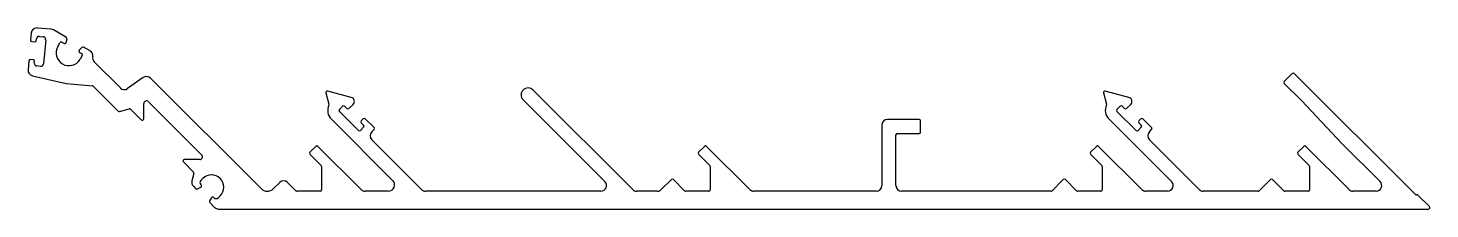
# Model space of a CAD drawing. Header units: inches. Extents: x -138 to 111, y 5 to 37.
import ezdxf

# ---------------------------------------------------------------- set-up
doc = ezdxf.new("R2010")
doc.units = ezdxf.units.IN
doc.header["$MEASUREMENT"] = 0
doc.layers.add('CLIP', color=7, linetype='Continuous')

msp = doc.modelspace()

# ---------------------------------------------------------------- linework, layer by layer
at = {"layer": 'CLIP', "color": 7, "linetype": 'Continuous'}
for p, q in [((-137.73, 35.84), (-137.84, 34.59)), ((-134.21, 36.53), (-136.64, 36.74)), ((-136.27, 35.26), (-135.62, 35.2)), ((-131.5, 35.08), (-133.79, 36.4)), ((-137.61, 34.32), (-137.11, 34.28)), ((-136.84, 34.5), (-136.81, 34.8)), ((-135.17, 34.66), (-135.54, 30.37)), ((-133.02, 33.47), (-132.64, 34.13)), ((-132.3, 34.22), (-131.91, 34)), ((-131.54, 34.16), (-131.38, 34.8)), ((-128.73, 33.27), (-129.21, 32.81)), ((-129.16, 32.41), (-128.77, 32.19)), ((-127.29, 32.65), (-128.43, 33.31)), ((-138.16, 30.9), (-138.3, 29.31)), ((-137.39, 31.09), (-137.89, 31.13)), ((-137.19, 30.52), (-137.16, 30.82)), ((-136.09, 29.92), (-136.73, 29.98)), ((-128.68, 31.84), (-129.06, 31.18)), ((-121.91, 26.07), (-126.54, 30.7)), ((-137.53, 28.25), (-131.54, 26.86)), ((-117.85, 27.91), (-120.63, 25.96)), ((-96.92, 8.16), (-116.57, 27.8)), ((86.2, 28.63), (84.79, 27.21)), ((108.09, 7.09), (86.55, 28.63)), ((-131.5, 26.86), (-126.88, 26.45)), ((-126.73, 26.38), (-122.3, 21.95)), ((-85.39, 25.21), (-84.86, 23.21)), ((-80.91, 24.4), (-85.09, 25.52)), ((-30.9, 7.99), (-48.62, 25.7)), ((52.71, 25.21), (53.24, 23.21)), ((57.19, 24.4), (53.01, 25.52)), ((84.79, 26.86), (87.82, 23.82)), ((-117.76, 20.57), (-117.76, 23.28)), ((-116.91, 23.63), (-107.47, 14.19)), ((-83.01, 22.26), (-82.45, 22.83)), ((-82.09, 22.83), (-81.67, 22.4)), ((-81.32, 22.4), (-80.57, 23.14)), ((-50.39, 23.94), (-35.85, 9.4)), ((55.08, 22.26), (55.65, 22.83)), ((56, 22.83), (56.43, 22.4)), ((56.78, 22.4), (57.52, 23.14)), ((87.83, 23.82), (95.06, 16.14)), ((-122.06, 21.89), (-120.33, 22.35)), ((-120.08, 22.28), (-118.19, 20.39)), ((-84.43, 20.49), (-73.55, 9.61)), ((-79.62, 18.51), (-83.01, 21.91)), ((-78.77, 20.56), (-79.12, 20.21)), ((-76.86, 19.01), (-78.42, 20.56)), ((19.93, 20.47), (14.33, 20.47)), ((20.18, 18.22), (20.18, 20.22)), ((53.67, 20.49), (64.76, 9.4)), ((58.48, 18.51), (55.08, 21.91)), ((59.33, 20.56), (58.97, 20.21)), ((61.24, 19.01), (59.68, 20.56)), ((-78.7, 19.08), (-79.27, 18.51)), ((-79.12, 19.86), (-78.7, 19.43)), ((-77.26, 18.26), (-76.86, 18.65)), ((13.33, 19.47), (13.33, 8.7)), ((15.83, 8.7), (15.83, 17.72)), ((16.08, 17.97), (19.93, 17.97)), ((59.4, 19.08), (58.83, 18.51)), ((58.97, 19.86), (59.4, 19.43)), ((60.84, 18.26), (61.24, 18.65)), ((-87.18, 15.67), (-88.24, 14.62)), ((-79.14, 7.99), (-86.82, 15.67)), ((-68.4, 7.99), (-77.26, 16.84)), ((-18.16, 15.67), (-19.21, 14.62)), ((-10.12, 7.99), (-17.8, 15.67)), ((51.45, 15.67), (50.4, 14.62)), ((59.5, 7.99), (51.81, 15.67)), ((69.69, 7.99), (60.84, 16.84)), ((88.25, 15.68), (87.19, 14.62)), ((96.29, 7.99), (88.6, 15.68)), ((95.06, 16.14), (101.8, 9.4)), ((-110.71, 12.91), (-108.9, 11.1)), ((-107.82, 13.34), (-110.54, 13.34)), ((-88.24, 14.26), (-86.24, 12.26)), ((-19.21, 14.26), (-17.22, 12.26)), ((50.4, 14.26), (52.4, 12.26)), ((87.19, 14.26), (89.19, 12.26)), ((-108.83, 10.86), (-109.19, 9.55)), ((-107.63, 9.6), (-107.26, 9.96)), ((-86.16, 12.08), (-86.16, 7.95)), ((-17.14, 12.08), (-17.14, 7.95)), ((52.47, 12.08), (52.47, 7.95)), ((89.26, 12.08), (89.26, 7.95)), ((-108.93, 8.58), (-108.48, 8.14)), ((-108.19, 8.1), (-107.61, 8.42)), ((-107.55, 8.82), (-107.63, 8.89)), ((-93.61, 9.24), (-94.7, 8.16)), ((-90.73, 7.77), (-92.2, 9.24)), ((-86.42, 7.7), (-90.55, 7.7)), ((-74.34, 7.7), (-78.43, 7.7)), ((-36.56, 7.7), (-67.7, 7.7)), ((-26.55, 7.7), (-30.2, 7.7)), ((-24.06, 9.77), (-25.84, 7.99)), ((-21.71, 7.77), (-23.7, 9.77)), ((-17.4, 7.7), (-21.53, 7.7)), ((12.33, 7.7), (-9.41, 7.7)), ((43.37, 7.7), (16.83, 7.7)), ((45.55, 9.77), (43.55, 7.77)), ((47.91, 7.77), (45.91, 9.77)), ((52.22, 7.7), (48.09, 7.7)), ((64.05, 7.7), (60.21, 7.7)), ((80.16, 7.7), (70.4, 7.7)), ((82.34, 9.77), (80.34, 7.77)), ((84.7, 7.77), (82.7, 9.77)), ((89.01, 7.7), (84.88, 7.7)), ((101.09, 7.7), (96.99, 7.7)), ((-105.73, 6.54), (-106.05, 5.96)), ((-106.01, 5.66), (-105.16, 4.81)), ((-105.25, 6.52), (-105.33, 6.6)), ((-104.18, 6.88), (-104.54, 6.52)), ((108.42, 7.02), (108.27, 7.02)), ((110.59, 4.95), (108.59, 6.94)), ((-104.45, 4.52), (110.41, 4.52))]:
    msp.add_line(p, q, dxfattribs=at)
for centre, radius, start, end in [((-136.73, 35.75), 1, 85, 175), ((-136.32, 34.76), 0.5, 85, 175), ((-135.67, 34.7), 0.5, 355, 85), ((-134.29, 35.54), 1, 60, 85), ((-131.63, 34.86), 0.254, 346.1443, 60), ((-137.59, 34.57), 0.25, 175, 265), ((-137.09, 34.53), 0.25, 265, 355), ((-131.04, 32.32), 2.28, 150, 240), ((-132.42, 34), 0.25, 60, 150), ((-131.78, 34.22), 0.254, 240, 330), ((-131.78, 34.22), 0.254, 330, 346.1443), ((-129.03, 32.63), 0.254, 150, 240), ((-129.03, 32.63), 0.254, 133.8557, 150), ((-128.56, 33.09), 0.25, 60, 133.8557), ((-127.79, 31.78), 1, 349.1089, 60), ((-137.91, 30.88), 0.25, 85, 175), ((-137.41, 30.84), 0.25, 355, 85), ((-136.69, 30.48), 0.5, 175, 265), ((-136.04, 30.42), 0.5, 265, 355), ((-131.04, 32.32), 2.28, 240, 330), ((-128.9, 31.97), 0.25, 330, 60), ((-125.83, 31.41), 1, 169.1089, 225), ((-137.3, 29.23), 1, 175, 256.9475), ((-117.28, 27.09), 1, 45, 125), ((86.38, 28.45), 0.25, 45, 135), ((-131.48, 27.11), 0.254, 256.9475, 265), ((-126.9, 26.21), 0.25, 45, 85), ((-121.21, 26.78), 1, 225, 305), ((-85.15, 25.28), 0.25, 75, 195), ((-49.5, 24.82), 1.25, 45, 225), ((52.95, 25.28), 0.25, 75, 195), ((84.96, 27.04), 0.25, 135, 225), ((-117.26, 23.28), 0.5, 45, 180), ((-82.84, 22.08), 2.25, 154.7779, 225), ((-85.1, 23.15), 0.25, 334.7779, 15), ((-82.27, 22.65), 0.25, 45, 135), ((-81.1, 23.67), 0.75, 315, 75), ((55.26, 22.08), 2.25, 154.7779, 225), ((53, 23.15), 0.25, 334.7779, 15), ((55.83, 22.65), 0.25, 45, 135), ((56.99, 23.67), 0.75, 315, 75), ((87.64, 23.65), 0.254, 43.2818, 45), ((-122.12, 22.13), 0.25, 225, 285), ((-120.26, 22.11), 0.254, 45, 105), ((-118.01, 20.57), 0.25, 225, 360), ((-82.84, 22.08), 0.25, 135, 225), ((-81.49, 22.58), 0.25, 225, 315), ((-78.95, 20.03), 0.25, 135, 225), ((-78.59, 20.39), 0.25, 45, 135), ((14.33, 19.47), 1, 90, 180), ((19.93, 20.22), 0.25, 360, 90), ((55.26, 22.08), 0.25, 135, 225), ((56.6, 22.58), 0.25, 225, 315), ((59.15, 20.03), 0.25, 135, 225), ((59.5, 20.39), 0.25, 45, 135), ((-79.44, 18.69), 0.25, 225, 315), ((-78.88, 19.25), 0.25, 315, 45), ((-76.55, 17.55), 1, 135, 225), ((-77.04, 18.83), 0.25, 315, 45), ((16.08, 17.72), 0.25, 90, 180), ((19.93, 18.22), 0.25, 270, 0), ((58.66, 18.69), 0.25, 225, 315), ((59.22, 19.25), 0.25, 315, 45), ((61.55, 17.55), 1, 135, 225), ((61.06, 18.83), 0.25, 315, 45), ((-87, 15.49), 0.254, 45, 135), ((-17.98, 15.49), 0.254, 45, 135), ((51.63, 15.49), 0.254, 45, 135), ((88.42, 15.5), 0.25, 45, 135), ((95.24, 16.31), 0.254, 223.2818, 225), ((-110.54, 13.09), 0.25, 90, 225), ((-107.82, 13.84), 0.5, 270, 45), ((-88.06, 14.44), 0.254, 135, 225), ((-19.04, 14.44), 0.254, 135, 225), ((50.58, 14.44), 0.254, 135, 225), ((87.36, 14.44), 0.25, 135, 225), ((-109.08, 10.92), 0.25, 345, 45), ((-105.72, 8.42), 2.18, 315, 135), ((-86.42, 12.08), 0.254, 0, 45), ((-17.4, 12.08), 0.254, 0, 45), ((52.22, 12.08), 0.254, 0, 45), ((89.01, 12.08), 0.25, 0, 45), ((-108.22, 9.29), 1, 165, 225), ((-108.31, 8.32), 0.25, 225, 298.8557), ((-107.27, 9.25), 0.5, 135, 225), ((-107.73, 8.64), 0.254, 298.8557, 45), ((-95.81, 9.27), 1.57, 225, 315), ((-92.91, 8.53), 1, 45, 135), ((-90.55, 7.95), 0.254, 225, 270), ((-86.42, 7.95), 0.254, 270, 0), ((-78.43, 8.7), 1, 225, 270), ((-74.34, 8.82), 1.12, 270, 45), ((-67.7, 8.7), 1, 225, 270), ((-36.56, 8.7), 1, 270, 45), ((-30.2, 8.7), 1, 225, 270), ((-26.55, 8.7), 1, 270, 315), ((-23.88, 9.59), 0.254, 45, 135), ((-21.53, 7.95), 0.254, 225, 270), ((-17.4, 7.95), 0.254, 270, 0), ((-9.41, 8.7), 1, 225, 270), ((12.33, 8.7), 1, 270, 360), ((16.83, 8.7), 1, 180, 270), ((43.37, 7.95), 0.25, 270, 315), ((45.73, 9.59), 0.254, 45, 135), ((48.09, 7.95), 0.254, 225, 270), ((52.22, 7.95), 0.254, 270, 0), ((60.21, 8.7), 1, 225, 270), ((64.05, 8.7), 1, 270, 45), ((70.4, 8.7), 1, 225, 270), ((80.16, 7.95), 0.25, 270, 315), ((82.52, 9.6), 0.25, 45, 135), ((84.88, 7.95), 0.25, 225, 270), ((89.01, 7.95), 0.254, 270, 0), ((96.99, 8.7), 1, 225, 270), ((101.09, 8.7), 1, 270, 45), ((-105.83, 5.84), 0.25, 151.1443, 225), ((-105.51, 6.42), 0.254, 45, 151.1443), ((-104.9, 6.87), 0.5, 225, 315), ((108.27, 7.27), 0.25, 225, 270), ((108.42, 6.77), 0.25, 45, 90), ((-104.45, 5.52), 1, 225, 270), ((110.41, 4.77), 0.25, 270, 45)]:
    msp.add_arc(centre, radius, start, end, dxfattribs=at)

doc.saveas('drawing.dxf')
